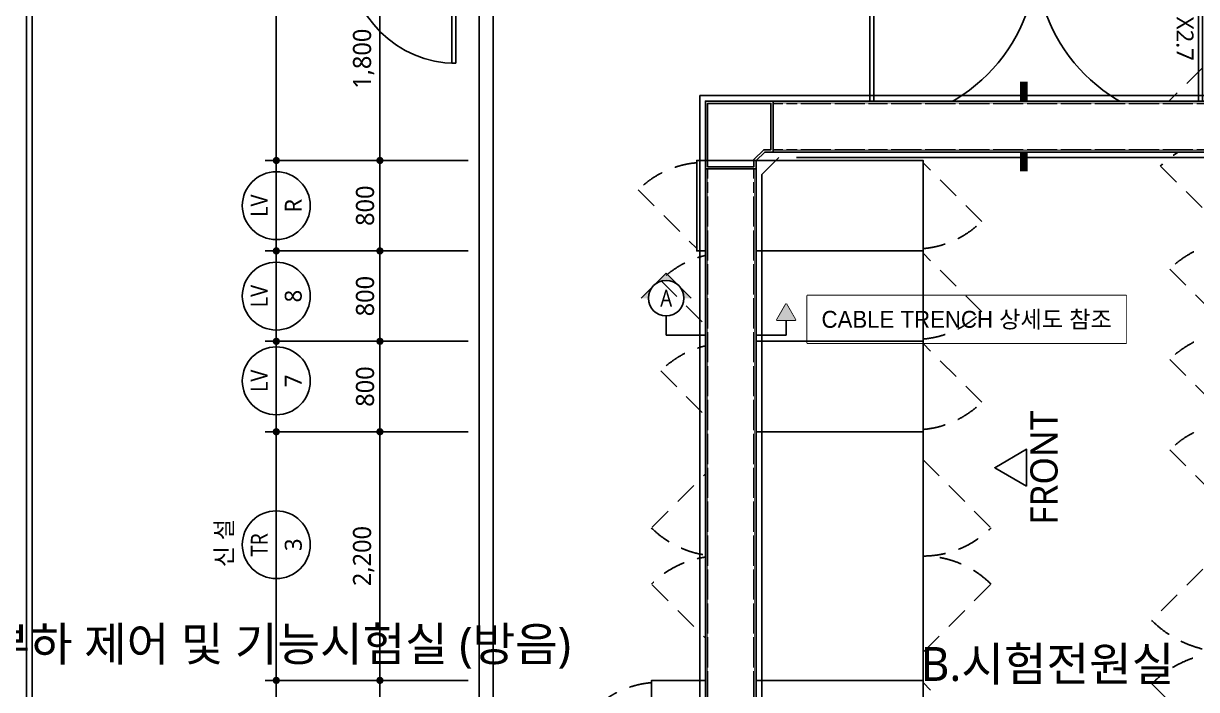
# Model space of a CAD drawing. Header units: millimetres. Extents: x 3355 to 129505, y 4600 to 34300.
# Drawn here: x 9054 to 19423, y 21675 to 27569 of the extents above; entities that cross this region are included whole.
import ezdxf
from ezdxf.enums import TextEntityAlignment as Align
from ezdxf.xclip import XClip

# ---------------------------------------------------------------- set-up
doc = ezdxf.new("R2010")
doc.units = ezdxf.units.MM
doc.header["$LTSCALE"] = 800
doc.header["$XCLIPFRAME"] = 0
doc.linetypes.add('점선1', pattern=[2, 1.25, -0.75])
doc.layers.get('Defpoints').update_dxf_attribs({"color": 167})
for name, color, linetype in [('11$1$SYM', 3, 'Continuous'), ('arch', 8, 'Continuous'), ('DIM', 6, 'Continuous'), ('SYM', 3, 'Continuous'), ('TEXT', 3, 'Continuous'), ('TRENCH', 3, 'Continuous'), ('수배전반', 3, 'Continuous')]:
    doc.layers.add(name, color=color, linetype=linetype)
doc.layers.add('TXT-1', color=137, linetype='Continuous', plot=False)
doc.layers.add('건축도면', color=9, linetype='Continuous', lineweight=25)
doc.styles.add('GHS', font='malgun.ttf')
doc.styles.add('XREF-A-PLAN$0$스타일1', font='malgun.ttf')
doc.styles.add('돋움', font='')
doc.styles.add('맑은고딕', font='malgun.ttf')
doc.styles.add('스타일1', font='malgun.ttf')
doc.styles.get('돋움').set_extended_font_data('Dotum')
doc.dimstyles.new('Copy of PSD MI', dxfattribs={"dimscale": 100, "dimtxt": 1.5, "dimasz": 0.8, "dimexe": 1.25, "dimexo": 1.5, "dimgap": 0.6, "dimtad": 1, "dimdec": 0, "dimzin": 1, "dimdsep": 46, "dimlunit": 6, "dimtxsty": '맑은고딕', "dimblk": 'DOT', "dimcen": 2.5, "dimadec": 0, "dimazin": 0, "dimtfac": 1, "dimtdec": 0, "dimtix": 1, "dimtmove": 2, "dimatfit": 3, "dimfxl": 1, "dimtolj": 1, "dimtzin": 1, "dimarcsym": 0})

# ---------------------------------------------------------------- blocks, each defined once
blk = doc.blocks.new('DOT')
at = {"color": 0, "linetype": 'ByBlock'}
blk.add_line((-0.5, 0), (-1, 0), dxfattribs=at)
at = {"color": 0, "linetype": 'ByBlock', "const_width": 0.5}
blk.add_lwpolyline([(-0.25, 0, 1), (0.25, 0, 1)], format="xyb", close=True, dxfattribs=at)
blk = doc.blocks.new('*D214')
at = {"layer": 'Defpoints', "color": 0, "ltscale": 2, "transparency": 16777216}
for p in [(13106, 21756), (12205, 20956), (13106, 20956)]:
    blk.add_point(p, dxfattribs=at)
at = {"layer": 'DIM', "color": 0, "lineweight": -2, "ltscale": 2, "transparency": 16777216}
for p, q in [((12986, 21756), (12105, 21756)), ((12205, 21692), (12205, 21020)), ((12986, 20956), (12105, 20956))]:
    blk.add_line(p, q, dxfattribs=at)
at = {"layer": 'DIM', "color": 0, "lineweight": -2, "ltscale": 2, "transparency": 16777216, "xscale": 64, "yscale": 64, "zscale": 64}
for p, rotation in [((12205, 21756), 90), ((12205, 20956), 270)]:
    blk.add_blockref('DOT', p, dxfattribs=dict(at, rotation=rotation))
at = {"layer": 'DIM', "color": 3, "ltscale": 2, "transparency": 16777216, "insert": (12074, 21356), "char_height": 160, "attachment_point": 5, "rotation": 90, "style": '맑은고딕'}
blk.add_mtext('\\A1;800', dxfattribs=at)
blk = doc.blocks.new('_DOT')
at = {"color": 0, "linetype": 'ByBlock'}
blk.add_line((-0.5, 0), (-1, 0), dxfattribs=at)
at = {"color": 0, "linetype": 'ByBlock', "const_width": 0.5}
blk.add_lwpolyline([(-0.25, 0, 1), (0.25, 0, 1)], format="xyb", close=True, dxfattribs=at)
blk = doc.blocks.new('D-1000')
at = {"color": 0}
blk.add_line((30, 125), (30, 1065), dxfattribs=at)
for points in [[(30, 125), (65, 125), (65, 1065), (30, 1065)], [(0, 0), (45, 0), (45, 0), (45, 0), (45, 95), (30, 95), (30, 125), (0, 125), (0, 0)], [(1000, 0), (955, 0), (955, 0), (955, 0), (955, 95), (970, 95), (970, 125), (1000, 125), (1000, 0)]]:
    blk.add_lwpolyline(points, dxfattribs=at)
blk.add_arc((30, 125), 940, 0, 90, dxfattribs=at)
blk = doc.blocks.new('D-3.0X2.7')
at = {"color": 0}
for p, q in [((-2970, -125), (-2970, -1595)), ((-30, -125), (-30, -1595))]:
    blk.add_line(p, q, dxfattribs=at)
for points in [[(0, 0), (-45, 0), (-45, 0), (-45, 0), (-45, -95), (-30, -95), (-30, -125), (0, -125), (0, 0)], [(-3000, 0), (-2955, 0), (-2955, 0), (-2955, 0), (-2955, -95), (-2970, -95), (-2970, -125), (-3000, -125), (-3000, 0)], [(-2970, -125), (-2935, -125), (-2935, -1595), (-2970, -1595)], [(-30, -125), (-65, -125), (-65, -1595), (-30, -1595)]]:
    blk.add_lwpolyline(points, dxfattribs=at)
for centre, start, end in [((-2970, -125), 270, 0), ((-30, -125), 180, 270)]:
    blk.add_arc(centre, 1470, start, end, dxfattribs=at)
at = {"color": 0, "style": 'XREF-A-PLAN$0$스타일1'}
blk.add_text('3.0X2.7', height=150, rotation=270, dxfattribs=at).set_placement((-259, -377))
blk = doc.blocks.new('XR-PLAN', base_point=(461, 408))
at = {"layer": 'arch'}
for points in [[(58575, 56200), (58575, 46175)], [(58625, 56200), (58625, 46225)], [(62575, 56200), (62575, 44155)], [(62700, 56200), (62700, 44200)]]:
    blk.add_lwpolyline(points, dxfattribs=at)
at = {"layer": 'arch', "rotation": 180}
blk.add_blockref('D-1000', (62400, 56325), dxfattribs=at)
at = {"layer": 'arch'}
blk.add_blockref('D-3.0X2.7', (69000, 56325), dxfattribs=at)
at = {"layer": 'TXT-1', "style": '스타일1'}
for s, p in [('부하 제어 및 기능시험실 (방음)', (60809, 50121)), ('B.시험전원실', (67600, 49945))]:
    blk.add_text(s, height=300, dxfattribs=at).set_placement(p, align=Align.MIDDLE_CENTER)
blk = doc.blocks.new('*D216')
at = {"layer": 'Defpoints', "color": 0, "ltscale": 2, "transparency": 16777216}
for p in [(13106, 21756), (11289, 20956), (13106, 20956, 0)]:
    blk.add_point(p, dxfattribs=at)
at = {"layer": 'DIM', "color": 0, "lineweight": -2, "ltscale": 2, "transparency": 16777216}
for p, q in [((12986, 21756), (11189, 21756)), ((11289, 21692), (11289, 21020)), ((12986, 20956), (11189, 20956))]:
    blk.add_line(p, q, dxfattribs=at)
at = {"layer": 'DIM', "color": 0, "lineweight": -2, "ltscale": 2, "transparency": 16777216, "xscale": 64, "yscale": 64, "zscale": 64}
for p, rotation in [((11289, 21756), 90), ((11289, 20956), 270)]:
    blk.add_blockref('DOT', p, dxfattribs=dict(at, rotation=rotation))
blk = doc.blocks.new('A5')
at = {"layer": 'SYM'}
blk.add_lwpolyline([(0, 0), (0.83, 1.44), (-0.83, 1.44)], close=True, dxfattribs=at)
at = {"color": 6}
blk.add_wipeout([(-0.83, 1.44), (0.83, 1.44), (0, 0)], dxfattribs=at).dxf.layer = 'SYM'
at = {"layer": 'SYM'}
h = blk.add_hatch(color=6, dxfattribs=at)
h.dxf.hatch_style = 1
h.paths.add_polyline_path([(-0.83, 1.44), (0, 0), (0.83, 1.44)])
blk = doc.blocks.new('*D160')
at = {"layer": 'Defpoints', "color": 0, "ltscale": 2, "transparency": 16777216}
for p in [(13106, 23956), (12205, 21756), (13106, 21756)]:
    blk.add_point(p, dxfattribs=at)
at = {"layer": 'DIM', "color": 0, "lineweight": -2, "ltscale": 2, "transparency": 16777216}
for p, q in [((12986, 23956), (12105, 23956)), ((12205, 23892), (12205, 21820)), ((12986, 21756), (12105, 21756))]:
    blk.add_line(p, q, dxfattribs=at)
at = {"layer": 'DIM', "color": 0, "lineweight": -2, "ltscale": 2, "transparency": 16777216, "xscale": 64, "yscale": 64, "zscale": 64}
for p, rotation in [((12205, 23956), 90), ((12205, 21756), 270)]:
    blk.add_blockref('DOT', p, dxfattribs=dict(at, rotation=rotation))
at = {"layer": 'DIM', "color": 3, "ltscale": 2, "transparency": 16777216, "insert": (12061, 22856), "char_height": 160, "attachment_point": 5, "rotation": 90, "style": '맑은고딕'}
blk.add_mtext('\\A1;2,200', dxfattribs=at)
blk = doc.blocks.new('*D161')
at = {"layer": 'Defpoints', "color": 0, "ltscale": 2, "transparency": 16777216}
for p in [(13106, 24756), (12205, 23956), (13106, 23956)]:
    blk.add_point(p, dxfattribs=at)
at = {"layer": 'DIM', "color": 0, "lineweight": -2, "ltscale": 2, "transparency": 16777216}
for p, q in [((12986, 24756), (12105, 24756)), ((12205, 24692), (12205, 24020)), ((12986, 23956), (12105, 23956))]:
    blk.add_line(p, q, dxfattribs=at)
at = {"layer": 'DIM', "color": 0, "lineweight": -2, "ltscale": 2, "transparency": 16777216, "xscale": 64, "yscale": 64, "zscale": 64}
for p, rotation in [((12205, 24756), 90), ((12205, 23956), 270)]:
    blk.add_blockref('DOT', p, dxfattribs=dict(at, rotation=rotation))
at = {"layer": 'DIM', "color": 3, "ltscale": 2, "transparency": 16777216, "insert": (12074, 24356), "char_height": 160, "attachment_point": 5, "rotation": 90, "style": '맑은고딕'}
blk.add_mtext('\\A1;800', dxfattribs=at)
blk = doc.blocks.new('*D162')
at = {"layer": 'Defpoints', "color": 0, "ltscale": 2, "transparency": 16777216}
for p in [(13106, 25556), (12205, 24756), (13106, 24756)]:
    blk.add_point(p, dxfattribs=at)
at = {"layer": 'DIM', "color": 0, "lineweight": -2, "ltscale": 2, "transparency": 16777216}
for p, q in [((12986, 25556), (12105, 25556)), ((12205, 25492), (12205, 24820)), ((12986, 24756), (12105, 24756))]:
    blk.add_line(p, q, dxfattribs=at)
at = {"layer": 'DIM', "color": 0, "lineweight": -2, "ltscale": 2, "transparency": 16777216, "xscale": 64, "yscale": 64, "zscale": 64}
for p, rotation in [((12205, 25556), 90), ((12205, 24756), 270)]:
    blk.add_blockref('DOT', p, dxfattribs=dict(at, rotation=rotation))
at = {"layer": 'DIM', "color": 3, "ltscale": 2, "transparency": 16777216, "insert": (12074, 25156), "char_height": 160, "attachment_point": 5, "rotation": 90, "style": '맑은고딕'}
blk.add_mtext('\\A1;800', dxfattribs=at)
blk = doc.blocks.new('*D163')
at = {"layer": 'Defpoints', "color": 0, "ltscale": 2, "transparency": 16777216}
for p in [(13106, 25556), (11289, 24756), (13106, 24756, 0)]:
    blk.add_point(p, dxfattribs=at)
at = {"layer": 'DIM', "color": 0, "lineweight": -2, "ltscale": 2, "transparency": 16777216}
for p, q in [((12986, 25556), (11189, 25556)), ((11289, 25492), (11289, 24820)), ((12986, 24756), (11189, 24756))]:
    blk.add_line(p, q, dxfattribs=at)
at = {"layer": 'DIM', "color": 0, "lineweight": -2, "ltscale": 2, "transparency": 16777216, "xscale": 64, "yscale": 64, "zscale": 64}
for p, rotation in [((11289, 25556), 90), ((11289, 24756), 270)]:
    blk.add_blockref('DOT', p, dxfattribs=dict(at, rotation=rotation))
blk = doc.blocks.new('*D164')
at = {"layer": 'Defpoints', "color": 0, "ltscale": 2, "transparency": 16777216}
for p in [(13106, 24756), (11289, 23956), (13106, 23956, 0)]:
    blk.add_point(p, dxfattribs=at)
at = {"layer": 'DIM', "color": 0, "lineweight": -2, "ltscale": 2, "transparency": 16777216}
for p, q in [((12986, 24756), (11189, 24756)), ((11289, 24692), (11289, 24020)), ((12986, 23956), (11189, 23956))]:
    blk.add_line(p, q, dxfattribs=at)
at = {"layer": 'DIM', "color": 0, "lineweight": -2, "ltscale": 2, "transparency": 16777216, "xscale": 64, "yscale": 64, "zscale": 64}
for p, rotation in [((11289, 24756), 90), ((11289, 23956), 270)]:
    blk.add_blockref('DOT', p, dxfattribs=dict(at, rotation=rotation))
blk = doc.blocks.new('*D165')
at = {"layer": 'Defpoints', "color": 0, "ltscale": 2, "transparency": 16777216}
for p in [(13106, 23956), (11289, 21756), (13106, 21756, 0)]:
    blk.add_point(p, dxfattribs=at)
at = {"layer": 'DIM', "color": 0, "lineweight": -2, "ltscale": 2, "transparency": 16777216}
for p, q in [((12986, 23956), (11189, 23956)), ((11289, 23892), (11289, 21820)), ((12986, 21756), (11189, 21756))]:
    blk.add_line(p, q, dxfattribs=at)
at = {"layer": 'DIM', "color": 0, "lineweight": -2, "ltscale": 2, "transparency": 16777216, "xscale": 64, "yscale": 64, "zscale": 64}
for p, rotation in [((11289, 23956), 90), ((11289, 21756), 270)]:
    blk.add_blockref('DOT', p, dxfattribs=dict(at, rotation=rotation))
blk = doc.blocks.new('*D166')
at = {"layer": 'Defpoints', "color": 0, "ltscale": 2, "transparency": 16777216}
for p in [(13106, 26356), (12205, 25556), (13106, 25556, 0)]:
    blk.add_point(p, dxfattribs=at)
at = {"layer": 'DIM', "color": 0, "lineweight": -2, "ltscale": 2, "transparency": 16777216}
for p, q in [((12986, 26356), (12105, 26356)), ((12205, 26292), (12205, 25620)), ((12986, 25556), (12105, 25556))]:
    blk.add_line(p, q, dxfattribs=at)
at = {"layer": 'DIM', "color": 0, "lineweight": -2, "ltscale": 2, "transparency": 16777216, "xscale": 64, "yscale": 64, "zscale": 64}
for p, rotation in [((12205, 26356), 90), ((12205, 25556), 270)]:
    blk.add_blockref('DOT', p, dxfattribs=dict(at, rotation=rotation))
at = {"layer": 'DIM', "color": 3, "ltscale": 2, "transparency": 16777216, "insert": (12074, 25956), "char_height": 160, "attachment_point": 5, "rotation": 90, "style": '맑은고딕'}
blk.add_mtext('\\A1;800', dxfattribs=at)
blk = doc.blocks.new('*D167')
at = {"layer": 'Defpoints', "color": 0, "ltscale": 2, "transparency": 16777216}
for p in [(13106, 28156), (12205, 26356), (13106, 26356)]:
    blk.add_point(p, dxfattribs=at)
at = {"layer": 'DIM', "color": 0, "lineweight": -2, "ltscale": 2, "transparency": 16777216}
for p, q in [((12986, 28156), (12105, 28156)), ((12205, 28092), (12205, 26420)), ((12986, 26356), (12105, 26356))]:
    blk.add_line(p, q, dxfattribs=at)
at = {"layer": 'DIM', "color": 0, "lineweight": -2, "ltscale": 2, "transparency": 16777216, "xscale": 64, "yscale": 64, "zscale": 64}
for p, rotation in [((12205, 28156), 90), ((12205, 26356), 270)]:
    blk.add_blockref('DOT', p, dxfattribs=dict(at, rotation=rotation))
at = {"layer": 'DIM', "color": 3, "ltscale": 2, "transparency": 16777216, "insert": (12061, 27256), "char_height": 160, "attachment_point": 5, "rotation": 90, "style": '맑은고딕'}
blk.add_mtext('\\A1;1,800', dxfattribs=at)
blk = doc.blocks.new('*D168')
at = {"layer": 'Defpoints', "color": 0, "ltscale": 2, "transparency": 16777216}
for p in [(13106, 28156), (11289, 26356), (13106, 26356, 0)]:
    blk.add_point(p, dxfattribs=at)
at = {"layer": 'DIM', "color": 0, "lineweight": -2, "ltscale": 2, "transparency": 16777216}
for p, q in [((12986, 28156), (11189, 28156)), ((11289, 28092), (11289, 26420)), ((12986, 26356), (11189, 26356))]:
    blk.add_line(p, q, dxfattribs=at)
at = {"layer": 'DIM', "color": 0, "lineweight": -2, "ltscale": 2, "transparency": 16777216, "xscale": 64, "yscale": 64, "zscale": 64}
for p, rotation in [((11289, 28156), 90), ((11289, 26356), 270)]:
    blk.add_blockref('DOT', p, dxfattribs=dict(at, rotation=rotation))
blk = doc.blocks.new('*D169')
at = {"layer": 'Defpoints', "color": 0, "ltscale": 2, "transparency": 16777216}
for p in [(13106, 26356), (11289, 25556), (13106, 25556)]:
    blk.add_point(p, dxfattribs=at)
at = {"layer": 'DIM', "color": 0, "lineweight": -2, "ltscale": 2, "transparency": 16777216}
for p, q in [((12986, 26356), (11189, 26356)), ((11289, 26292), (11289, 25620)), ((12986, 25556), (11189, 25556))]:
    blk.add_line(p, q, dxfattribs=at)
at = {"layer": 'DIM', "color": 0, "lineweight": -2, "ltscale": 2, "transparency": 16777216, "xscale": 64, "yscale": 64, "zscale": 64}
for p, rotation in [((11289, 26356), 90), ((11289, 25556), 270)]:
    blk.add_blockref('DOT', p, dxfattribs=dict(at, rotation=rotation))
blk = doc.blocks.new('A$C440bd059')
at = {"layer": '수배전반', "color": 7, "linetype": '점선1', "ltscale": 0.2}
for p, q in [((3699, 1050), (3098, 449)), ((6101, 449), (5499, 1050)), ((1519, -539), (1000, -20)), ((3098, -49), (3699, -650)), ((5499, -650), (6101, -49)), ((-1519, -261), (-1000, -780)), ((6018, -1239), (5499, -720)), ((1519, -1339), (1000, -820)), ((3181, -961), (3699, -1480)), ((-1319, -1061), (-800, -1580)), ((6018, -2039), (5499, -1520)), ((1519, -2139), (1000, -1620)), ((3181, -1761), (3699, -2280)), ((-1319, -1861), (-800, -2380)), ((6218, -2839), (5699, -2320)), ((3181, -2561), (3699, -3080)), ((-800, -2650), (-1401, -3251)), ((1000, -2650), (1601, -3251)), ((3699, -3390), (3021, -4069)), ((6378, -4069), (5699, -3390)), ((-800, -4350), (-1401, -3749)), ((1000, -4350), (1601, -3749)), ((1519, -5139), (1000, -4620)), ((3021, -4631), (3699, -5310)), ((6378, -4631), (5699, -5310)), ((-1919, -4861), (-1400, -5380)), ((-1400, -5690), (-2079, -6369)), ((1679, -6369), (1000, -5690)), ((6218, -6139), (5699, -5620)), ((3181, -5861), (3699, -6380)), ((3699, -6590), (3021, -7269)), ((6378, -7269), (5699, -6590)), ((-2079, -6931), (-1400, -7610)), ((1000, -7610), (1679, -6931)), ((3021, -7831), (3699, -8510)), ((6378, -7831), (5699, -8510)), ((1519, -8439), (1000, -7920)), ((-1919, -8161), (-1400, -8680)), ((1519, -9239), (1000, -8720)), ((6218, -9239), (5699, -8720)), ((-1919, -8961), (-1400, -9480)), ((3181, -8961), (3699, -9480)), ((1519, -10039), (1000, -9520)), ((6218, -10039), (5699, -9520)), ((-1919, -9761), (-1400, -10280)), ((3181, -9761), (3699, -10280)), ((1519, -10839), (1000, -10320)), ((6218, -10839), (5699, -10320)), ((-1919, -10561), (-1400, -11080)), ((3181, -10561), (3699, -11080))]:
    blk.add_line(p, q, dxfattribs=at)
at = {"layer": '수배전반', "color": 7}
for points in [[(5499, 1100), (5499, -700), (3699, -700), (3699, 1100)], [(1000, -800), (-1000, -800), (-1000, 0), (1000, 0)], [(5499, -700), (5499, -1500), (3699, -1500), (3699, -700)], [(1000, -800), (1000, -1600), (-800, -1600), (-800, -800)], [(5499, -1500), (5499, -2300), (3699, -2300), (3699, -1500)], [(1000, -1600), (1000, -2400), (-800, -2400), (-800, -1600)], [(5699, -2300), (5699, -3100), (3699, -3100), (3699, -2300)], [(1000, -2400), (1000, -4600), (-800, -4600), (-800, -2400)], [(5699, -3100), (5699, -5600), (3699, -5600), (3699, -3100)], [(1000, -4600), (1000, -5400), (-1400, -5400), (-1400, -4600)], [(1000, -5400), (1000, -7900), (-1400, -7900), (-1400, -5400)], [(5699, -5600), (5699, -6400), (3699, -6400), (3699, -5600)], [(5699, -6400), (5699, -8700), (3699, -8700), (3699, -6400)], [(1000, -7900), (1000, -8700), (-1400, -8700), (-1400, -7900)], [(1000, -9500), (-1400, -9500), (-1400, -8700), (1000, -8700)], [(5699, -8700), (5699, -9500), (3699, -9500), (3699, -8700)], [(1000, -10300), (-1400, -10300), (-1400, -9500), (1000, -9500)], [(5699, -9500), (5699, -10300), (3699, -10300), (3699, -9500)], [(5699, -9500), (5699, -10300), (3699, -10300), (3699, -9500)], [(1000, -11100), (-1400, -11100), (-1400, -10300), (1000, -10300)], [(5699, -10300), (5699, -11100), (3699, -11100), (3699, -10300)], [(5699, -10300), (5699, -11100), (3699, -11100), (3699, -10300)]]:
    blk.add_lwpolyline(points, close=True, dxfattribs=at)
at = {"layer": '수배전반', "color": 7, "linetype": '점선1', "ltscale": 0.2}
for centre, radius, start, end in [((3699, 1050), 850, 225, 270), ((5499, 1050), 850, 270, 315), ((3699, -650), 850, 90, 135), ((5499, -650), 850, 45, 90), ((-929, -851), 834, 94.8824, 135), ((929, 51), 834, 274.8824, 315), ((3770, -1551), 834, 94.8824, 135), ((-729, -1651), 834, 94.8824, 135), ((5428, -649), 834, 274.8824, 315), ((929, -749), 834, 274.8824, 315), ((3770, -2351), 834, 94.8824, 135), ((-729, -2451), 834, 94.8824, 135), ((5428, -1449), 834, 274.8824, 315), ((5628, -1449), 834, 274.8824, 315), ((929, -1549), 834, 274.8824, 315), ((3770, -3151), 834, 94.8824, 135), ((5628, -2249), 834, 274.8824, 315), ((-800, -2650), 850, 225, 270), ((1000, -2650), 850, 270, 315), ((-800, -4350), 850, 90, 135), ((1000, -4350), 850, 45, 90), ((3699, -3390), 960, 225, 270), ((5699, -3390), 960, 270, 315), ((3699, -5310), 960, 90, 135), ((5699, -5310), 960, 45, 90), ((-1329, -5451), 834, 94.8824, 135), ((929, -4549), 834, 274.8824, 315), ((3770, -6451), 834, 94.8824, 135), ((5628, -5549), 834, 274.8824, 315), ((-1400, -5690), 960, 225, 270), ((1000, -5690), 960, 270, 315), ((-1400, -7610), 960, 90, 135), ((1000, -7610), 960, 45, 90), ((3699, -6590), 960, 225, 270), ((5699, -6590), 960, 270, 315), ((3699, -8510), 960, 90, 135), ((5699, -8510), 960, 45, 90), ((-1329, -8751), 834, 94.8824, 135), ((929, -7849), 834, 274.8824, 315), ((-1329, -9551), 834, 94.8824, 135), ((3770, -9551), 834, 94.8824, 135), ((929, -8649), 834, 274.8824, 315), ((5628, -8649), 834, 274.8824, 315), ((5628, -8649), 834, 274.8824, 315), ((-1329, -10351), 834, 94.8824, 135), ((3770, -10351), 834, 94.8824, 135), ((929, -9449), 834, 274.8824, 315), ((5628, -9449), 834, 274.8824, 315), ((-1329, -11151), 834, 94.8824, 135), ((3770, -11151), 834, 94.8824, 135), ((929, -10249), 834, 274.8824, 315)]:
    blk.add_arc(centre, radius, start, end, dxfattribs=at)
blk = doc.blocks.new('A$C761c27b9')
at = {"color": 8}
for points in [[(-5874, -50), (-5874, -500), (-650, -500), (-650, -50)], [(-6024, -650), (-6474, -650), (-6474, -10900), (-6024, -10900)]]:
    blk.add_wipeout(points, dxfattribs=at).dxf.layer = 'TRENCH'
blk.add_lwpolyline([(-5824, -550), (-5974, -700)])
at = {"layer": 'TRENCH', "color": 8}
for points in [[(-6474, -650), (-6474, -50), (-5874, -50), (-5874, -500), (-5949, -500), (-6024, -575), (-6024, -650)], [(-6454, -630), (-6454, -70), (-5894, -70), (-5894, -480), (-5958, -480), (-6044, -567), (-6044, -630)]]:
    blk.add_lwpolyline(points, close=True, dxfattribs=at)
for points in [[(-5874, -50), (-650, -50)], [(-5874, -70), (-650, -70)], [(-5874, -480), (-650, -480)], [(-5874, -500), (-650, -500)], [(-6474, -650), (-6474, -10900)], [(-6454, -650), (-6454, -10900)], [(-6044, -650), (-6044, -10900)], [(-6024, -650), (-6024, -10900)]]:
    blk.add_lwpolyline(points, dxfattribs=at)
at = {"layer": '건축도면'}
for p, q in [((-6524, 0), (-6524, -9294)), ((0, 0), (-6524, 0))]:
    blk.add_line(p, q, dxfattribs=at)
at = {"layer": '건축도면', "linetype": 'Continuous'}
for p, q in [((-700, -550), (-5668, -550)), ((-5974, -700), (-5974, -10850))]:
    blk.add_line(p, q, dxfattribs=at)
at = {"color": 8}
for points in [[(-5789, -480), (-5759, -480), (-5759, -70), (-5789, -70)], [(-5662, -480), (-5632, -480), (-5632, -70), (-5662, -70)], [(-5362, -480), (-5332, -480), (-5332, -70), (-5362, -70)], [(-5062, -480), (-5032, -480), (-5032, -70), (-5062, -70)], [(-4862, -480), (-4832, -480), (-4832, -70), (-4862, -70)], [(-4562, -480), (-4532, -480), (-4532, -70), (-4562, -70)], [(-4262, -480), (-4232, -480), (-4232, -70), (-4262, -70)], [(-3962, -480), (-3932, -480), (-3932, -70), (-3962, -70)], [(-3662, -480), (-3632, -480), (-3632, -70), (-3662, -70)], [(-3362, -480), (-3332, -480), (-3332, -70), (-3362, -70)], [(-3062, -480), (-3032, -480), (-3032, -70), (-3062, -70)], [(-2762, -480), (-2732, -480), (-2732, -70), (-2762, -70)], [(-2462, -480), (-2432, -480), (-2432, -70), (-2462, -70)], [(-2162, -480), (-2132, -480), (-2132, -70), (-2162, -70)], [(-6454, -735), (-6454, -765), (-6044, -765), (-6044, -735)], [(-6454, -862), (-6454, -892), (-6044, -892), (-6044, -862)], [(-6454, -1162), (-6454, -1192), (-6044, -1192), (-6044, -1162)], [(-6454, -1462), (-6454, -1492), (-6044, -1492), (-6044, -1462)], [(-6454, -1762), (-6454, -1792), (-6044, -1792), (-6044, -1762)], [(-6454, -2062), (-6454, -2092), (-6044, -2092), (-6044, -2062)], [(-6454, -2362), (-6454, -2392), (-6044, -2392), (-6044, -2362)], [(-6454, -2662), (-6454, -2692), (-6044, -2692), (-6044, -2662)], [(-6454, -2962), (-6454, -2992), (-6044, -2992), (-6044, -2962)], [(-6454, -3262), (-6454, -3292), (-6044, -3292), (-6044, -3262)], [(-6454, -3562), (-6454, -3592), (-6044, -3592), (-6044, -3562)], [(-6454, -3862), (-6454, -3892), (-6044, -3892), (-6044, -3862)], [(-6454, -4162), (-6454, -4192), (-6044, -4192), (-6044, -4162)], [(-6454, -4462), (-6454, -4492), (-6044, -4492), (-6044, -4462)], [(-6454, -4762), (-6454, -4792), (-6044, -4792), (-6044, -4762)], [(-6454, -5062), (-6454, -5092), (-6044, -5092), (-6044, -5062)]]:
    blk.add_wipeout(points, dxfattribs=at).dxf.layer = 'TRENCH'

msp = doc.modelspace()

# ---------------------------------------------------------------- hatches: boundary and pattern name
at = {"layer": 'SYM'}
h = msp.add_hatch(color=256, dxfattribs=at)
h.paths.add_polyline_path([(14624.44718, 25248.54866), (14513.60788, 25137.70936), (14578.53604, 25137.70936, -0.1989123673)])
h.paths.add_polyline_path([(14846.12578, 25248.54866), (14735.28648, 25359.38797), (14624.44718, 25248.54866, -0.4142135625)])
h.paths.add_polyline_path([(14846.12578, 25248.54866, -0.1989123674), (14892.03693, 25137.70936), (14956.96509, 25137.70936)])

# ---------------------------------------------------------------- linework, layer by layer
at = {"layer": '11$1$SYM', "color": 6}
msp.add_lwpolyline([(17896.73636, 26258.98042, 66.11938, 66.11938, 0), (17896.73636, 27053.27353, 0, 0, 0), (17896.73636, 28781.04909, 0, 0, 0), (17631.1758, 28781.04909, 0, 0, 0)], format="xyseb", dxfattribs=at)
at = {"layer": 'DIM'}
for p, q in [((11288.58041, 26156.12697, 0), (11288.58041, 28006.12697, 0)), ((11288.58041, 25681.12697, 0), (11288.58041, 26231.12697, 0)), ((11288.58041, 24881.12697, 0), (11288.58041, 25431.12697, 0)), ((11288.58041, 24881.12697, 0), (11288.58041, 25431.12697, 0)), ((11288.58041, 24131.12697, 0), (11288.58041, 24681.12697, 0)), ((11288.58041, 24131.12697, 0), (11288.58041, 24681.12697, 0)), ((11288.58041, 21856.12697, 0), (11288.58041, 23806.12697, 0)), ((11288.58041, 22681.12697, 0), (11288.58041, 23231.12697, 0))]:
    msp.add_line(p, q, dxfattribs=at)
for centre in [(11288.58041, 25956.12697), (11288.58041, 25156.12697), (11288.58041, 24406.12697), (11288.58041, 22956.12697)]:
    msp.add_circle(centre, 300, dxfattribs=at)
at = {"layer": 'SYM'}
for p, q in [((14513.60788, 25137.70936), (14735.28648, 25359.38797)), ((14735.28648, 25359.38797), (14956.96509, 25137.70936)), ((15796.12664, 24809.1528), (15796.12664, 25088.12858)), ((14735.28648, 24980.95892), (14735.28648, 24809.1528)), ((14735.28648, 24809.1528), (15796.12664, 24809.1528))]:
    msp.add_line(p, q, dxfattribs=at)
at = {"layer": 'SYM', "color": 6}
msp.add_lwpolyline([(17920.87247, 23474.9902), (17638.9837, 23637.73876), (17920.87247, 23800.48732)], close=True, dxfattribs=at)
msp.add_lwpolyline([(17920.87247, 23474.9902), (17638.9837, 23637.73876), (17920.87247, 23800.48732)], close=True, dxfattribs=at)
at = {"layer": 'SYM'}
msp.add_circle((14735.28648, 25137.70936), 156.75044, dxfattribs=at)
for start, end in [(90, 270), (270, 90)]:
    msp.add_arc((14735.28648, 25137.70936), 156.75045, start, end, dxfattribs=at)

# ---------------------------------------------------------------- block references
at = {"layer": '건축도면', "color": 1, "linetype": '점선1', "ltscale": 0.2}
ref = msp.add_blockref('XR-PLAN', (-49033.32308, -27635.43025), dxfattribs=at)
XClip(ref).set_block_clipping_path([(56227.7345986668, 39479.2603850555), (77438.0684519374, 60194.2361228569)])

# ---------------------------------------------------------------- texts
at = {"layer": 'DIM', "color": 3, "style": 'GHS', "width": 0.9}
for s, p in [('LV', (11138.58041, 25956.12697)), ('LV', (11138.58041, 25156.12697)), ('LV', (11138.58041, 24406.12697)), ('TR', (11138.58041, 22956.12697))]:
    msp.add_text(s, height=150, rotation=90, dxfattribs=at).set_placement(p, align=Align.MIDDLE)
at = {"layer": 'DIM', "color": 3, "style": 'GHS'}
for s, p in [('R', (11438.58041, 25956.12697)), ('8', (11438.58041, 25156.12697)), ('7', (11438.58041, 24406.12697)), ('신 설', (10824.50033, 22970.7005)), ('3', (11438.58041, 22956.12697))]:
    msp.add_text(s, height=150, rotation=90, dxfattribs=at).set_placement(p, align=Align.MIDDLE)
at = {"layer": 'SYM', "style": 'GHS'}
msp.add_text('FRONT', height=240, rotation=90, dxfattribs=at).set_placement((18074.61047, 23637.73876), align=Align.MIDDLE)
msp.add_text('FRONT', height=240, rotation=90, dxfattribs=at).set_placement((18074.61047, 23637.73876), align=Align.MIDDLE)
at = {"layer": 'TEXT', "style": 'GHS', "width": 0.85}
msp.add_text('A', height=150.00001, dxfattribs=at).set_placement((14735.28648, 25137.70936), align=Align.MIDDLE)

# ---------------------------------------------------------------- dimensions: what is measured, and where the dimension line sits
at = {"layer": 'DIM', "color": 6, "ltscale": 2}
for base, p1, p2, picture, middle in [((11288.58041, 26356.12697), (13105.64951, 28156.12697), (13105.64951, 26356.12697, 0), '*D168', (11288.58041, 27256.12697)), ((11288.58041, 25556.12697), (13105.64951, 26356.12697), (13105.64951, 25556.12697), '*D169', (11288.58041, 25956.12697)), ((11288.58041, 24756.12697), (13105.64951, 25556.12697), (13105.64951, 24756.12697, 0), '*D163', (11288.58041, 25156.12697)), ((11288.58041, 23956.12697), (13105.64951, 24756.12697), (13105.64951, 23956.12697, 0), '*D164', (11288.58041, 24356.12697)), ((11288.58041, 21756.12697), (13105.64951, 23956.12697), (13105.64951, 21756.12697, 0), '*D165', (11288.58041, 22856.12697)), ((11288.58041, 20956.12697), (13105.64951, 21756.12697), (13105.64951, 20956.12697, 0), '*D216', (11288.58041, 21356.12697))]:
    dim = msp.add_linear_dim(base=base, p1=p1, p2=p2, angle=270, text=' ', dimstyle='Copy of PSD MI', override={"dimscale": 80, "dimtxt": 2, "dimblk": 'DOT', "dimclrt": 3, "dimfxl": 0.18}, dxfattribs=at)
    dim.commit()
    dim.dimension.update_dxf_attribs({"geometry": picture, "text_midpoint": middle})
for base, p1, p2, picture, middle in [((12205.08316, 26356.12697), (13105.64951, 28156.12697), (13105.64951, 26356.12697), '*D167', (12060.56142, 27256.12697)), ((12205.08316, 25556.12697), (13105.64951, 26356.12697), (13105.64951, 25556.12697, 0), '*D166', (12074.42012, 25956.12697)), ((12205.08316, 24756.12697), (13105.64951, 25556.12697), (13105.64951, 24756.12697), '*D162', (12074.42012, 25156.12697)), ((12205.08316, 23956.12697), (13105.64951, 24756.12697), (13105.64951, 23956.12697), '*D161', (12074.42012, 24356.12697)), ((12205.08316, 21756.12697), (13105.64951, 23956.12697), (13105.64951, 21756.12697), '*D160', (12060.9962, 22856.12697)), ((12205.08316, 20956.12697), (13105.64951, 21756.12697), (13105.64951, 20956.12697), '*D214', (12074.42012, 21356.12697))]:
    dim = msp.add_linear_dim(base=base, p1=p1, p2=p2, angle=270, dimstyle='Copy of PSD MI', override={"dimscale": 80, "dimtxt": 2, "dimblk": 'DOT', "dimclrt": 3, "dimfxl": 0.18}, dxfattribs=at)
    dim.commit()
    dim.dimension.update_dxf_attribs({"geometry": picture, "text_midpoint": middle})

# ---------------------------------------------------------------- next in the draw order: block references
at = {"layer": '건축도면', "xscale": 100, "yscale": 100, "zscale": 100, "rotation": 180}
msp.add_blockref('A5', (15796.12664, 25088.12858), dxfattribs=at)

# ---------------------------------------------------------------- next in the draw order: wipeouts: each hides what was drawn before it
at = {"color": 6}
msp.add_wipeout([(15981.44122, 25160.09305), (15981.44122, 24741.01015), (18801.17184, 24741.01015), (18801.17184, 25160.09305)], dxfattribs=at).dxf.layer = 'SYM'

# ---------------------------------------------------------------- next in the draw order: linework, layer by layer
at = {"layer": 'SYM', "color": 6}
msp.add_lwpolyline([(15981.44122, 25160.09305), (18801.17184, 25160.09305), (18801.17184, 24741.01015), (15981.44122, 24741.01015)], close=True, dxfattribs=at)

# ---------------------------------------------------------------- next in the draw order: wipeouts: each hides what was drawn before it
at = {"color": 6}
msp.add_wipeout([(15981.44122, 25160.09305), (18801.17184, 25160.09305), (18801.17184, 24741.01015), (15981.44122, 24741.01015)], dxfattribs=at).dxf.layer = 'SYM'

# ---------------------------------------------------------------- next in the draw order: block references
at = {"layer": '수배전반'}
msp.add_blockref('A$C440bd059', (16005.91901, 26356.12697), dxfattribs=at)

# ---------------------------------------------------------------- next in the draw order: texts
at = {"layer": 'SYM', "color": 3, "style": '돋움'}
msp.add_text('CABLE TRENCH 상세도 참조', height=150, dxfattribs=at).set_placement((17391.30653, 24950.5516), align=Align.MIDDLE_CENTER)

# ---------------------------------------------------------------- next in the draw order: block references
msp.add_blockref('A$C761c27b9', (21555.38001, 26931.12697))

doc.saveas('drawing.dxf')
